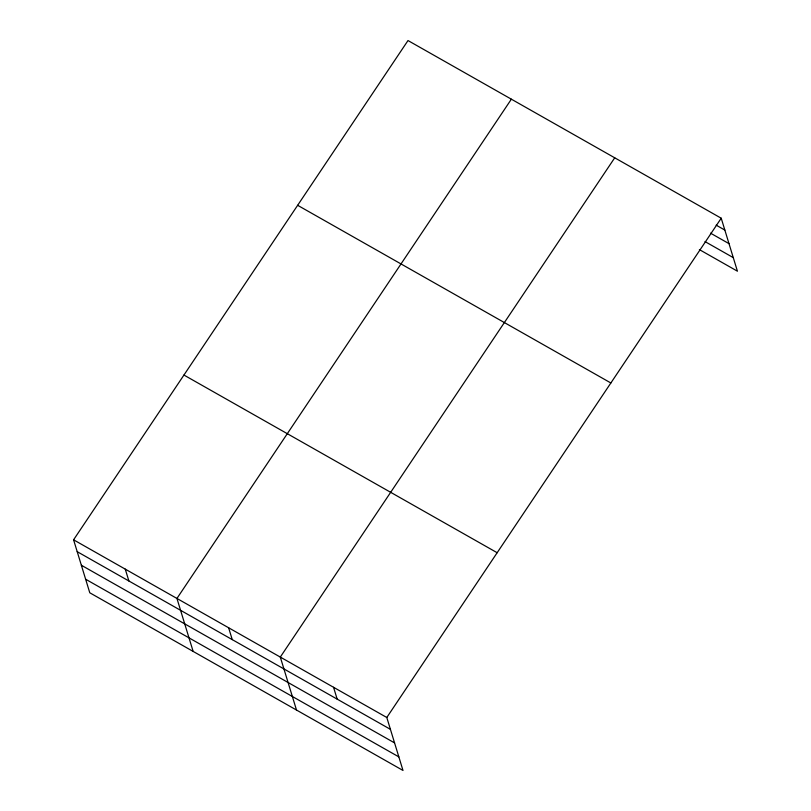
<?xml version="1.0" encoding="UTF-8"?>
<svg xmlns="http://www.w3.org/2000/svg" width="811" height="811" viewBox="0 0 811 811"><rect width="100%" height="100%" fill="white"/><g stroke="black" fill="none" stroke-linecap="round" stroke-linejoin="round"><path stroke-width="1.22" d="M73.578 539.812L386.796 717.492L402.996 770.45L89.778 592.78L73.578 539.812L408.004 40.55L721.222 218.22L737.422 271.188L699.386 249.606M511.366 99.185L176.94 598.447L193.14 651.405M614.728 157.81L280.302 657.082L296.502 710.041M386.796 717.492L721.222 218.22M716.164 225.144L724.852 230.081M710.527 233.162L728.998 243.645M705.023 241.597L733.276 257.624M297.647 205.305L610.865 382.974M183.945 375.057L497.163 552.727M77.207 551.673L390.426 729.342M81.353 565.237L394.572 742.906M85.621 579.216L398.85 756.886M333.554 687.282L337.173 699.143M228.621 627.765L232.25 639.615M125.259 569.129L128.888 580.99"/></g></svg>
